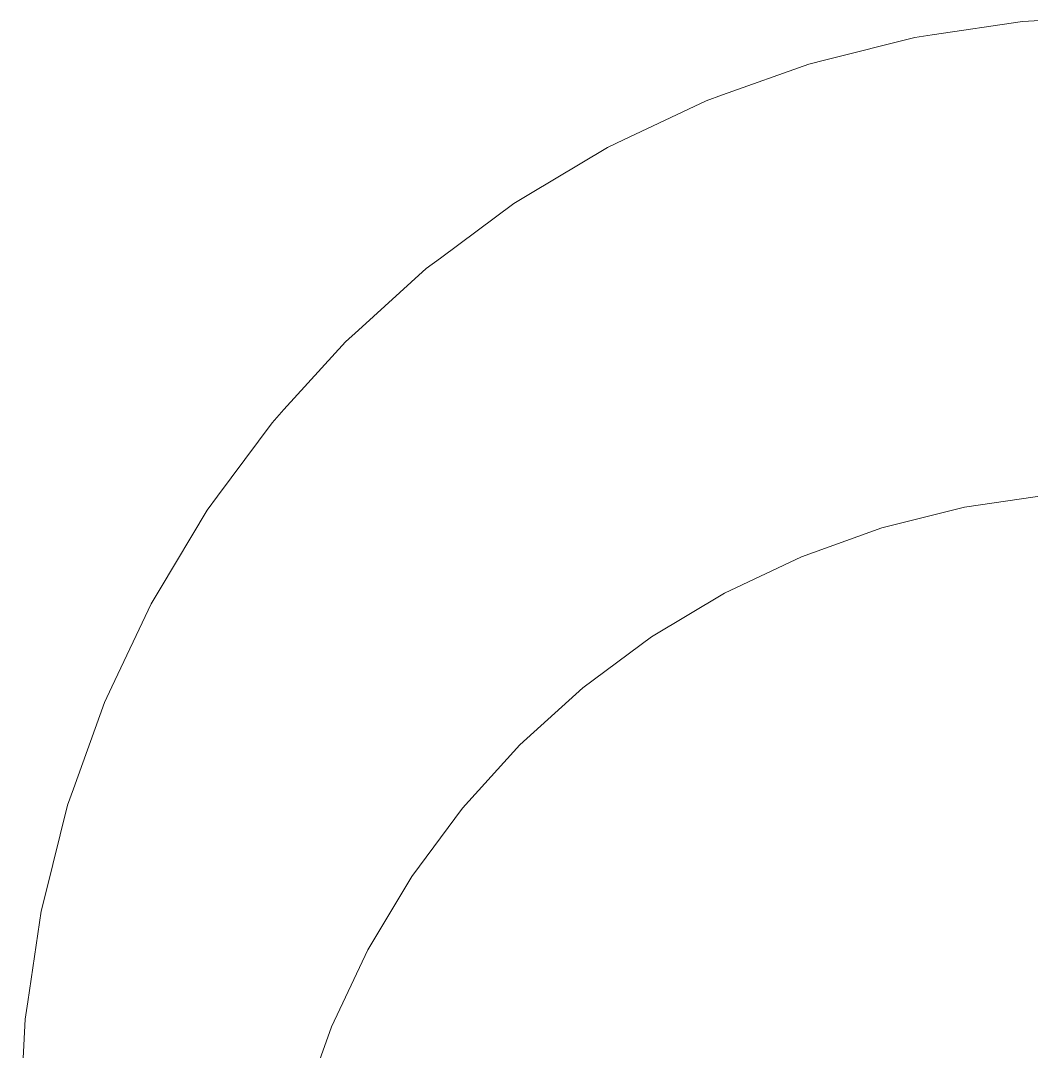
# Model space of a CAD drawing. Header units: centimetres. Extents: x -214 to 137, y -175 to 4.
# Drawn here: x -54.05 to -48.88, y -91.02 to -85.76 of the extents above; entities that cross this region are included whole.
import ezdxf

# ---------------------------------------------------------------- set-up
doc = ezdxf.new("R2010")
doc.units = ezdxf.units.CM
doc.header["$MEASUREMENT"] = 0
doc.layers.add('layer 1', color=7, linetype='Continuous')

msp = doc.modelspace()

# ---------------------------------------------------------------- linework, layer by layer
at = {"layer": 'layer 1', "color": 5, "lineweight": 9}
for points in [[(-49.39225, -85.83035), (-49.39225, -85.83035), (-48.9297, -85.76175), (-48.9297, -85.76175)], [(-49.39225, -85.83035), (-49.39225, -85.83035), (-48.9297, -85.76175), (-48.9297, -85.76175)], [(-49.39225, -85.83035), (-49.39225, -85.83035), (-48.9297, -85.76175), (-48.9297, -85.76175)], [(-49.39225, -85.83035), (-49.39225, -85.83035), (-48.9297, -85.76175), (-48.9297, -85.76175)], [(-49.39225, -85.83035), (-49.39225, -85.83035), (-48.9297, -85.76175), (-48.9297, -85.76175)], [(-48.9297, -85.76175), (-48.9297, -85.76175), (-48.83999, -85.75734), (-48.83999, -85.75734)], [(-48.9297, -85.76175), (-48.9297, -85.76175), (-48.83999, -85.75734), (-48.83999, -85.75734)], [(-48.9297, -85.76175), (-48.9297, -85.76175), (-48.83999, -85.75734), (-48.83999, -85.75734)], [(-48.9297, -85.76175), (-48.9297, -85.76175), (-48.83999, -85.75734), (-48.83999, -85.75734)], [(-48.9297, -85.76175), (-48.9297, -85.76175), (-48.83999, -85.75734), (-48.83999, -85.75734)], [(-49.9347, -85.95716), (-49.9347, -85.95716), (-49.4811, -85.84353), (-49.4811, -85.84353)], [(-49.9347, -85.95716), (-49.9347, -85.95716), (-49.4811, -85.84353), (-49.4811, -85.84353)], [(-49.9347, -85.95716), (-49.9347, -85.95716), (-49.4811, -85.84353), (-49.4811, -85.84353)], [(-49.9347, -85.95716), (-49.9347, -85.95716), (-49.4811, -85.84353), (-49.4811, -85.84353)], [(-49.9347, -85.95716), (-49.9347, -85.95716), (-49.4811, -85.84353), (-49.4811, -85.84353)], [(-49.4811, -85.84353), (-49.4811, -85.84353), (-49.39225, -85.83035), (-49.39225, -85.83035)], [(-49.4811, -85.84353), (-49.4811, -85.84353), (-49.39225, -85.83035), (-49.39225, -85.83035)], [(-49.4811, -85.84353), (-49.4811, -85.84353), (-49.39225, -85.83035), (-49.39225, -85.83035)], [(-49.4811, -85.84353), (-49.4811, -85.84353), (-49.39225, -85.83035), (-49.39225, -85.83035)], [(-49.4811, -85.84353), (-49.4811, -85.84353), (-49.39225, -85.83035), (-49.39225, -85.83035)], [(-50.46212, -86.13652), (-50.46212, -86.13652), (-50.02184, -85.97898), (-50.02184, -85.97898)], [(-50.46212, -86.13652), (-50.46212, -86.13652), (-50.02184, -85.97898), (-50.02184, -85.97898)], [(-50.46212, -86.13652), (-50.46212, -86.13652), (-50.02184, -85.97898), (-50.02184, -85.97898)], [(-50.46212, -86.13652), (-50.46212, -86.13652), (-50.02184, -85.97898), (-50.02184, -85.97898)], [(-50.46212, -86.13652), (-50.46212, -86.13652), (-50.02184, -85.97898), (-50.02184, -85.97898)], [(-50.02184, -85.97898), (-50.02184, -85.97898), (-49.9347, -85.95716), (-49.9347, -85.95716)], [(-50.02184, -85.97898), (-50.02184, -85.97898), (-49.9347, -85.95716), (-49.9347, -85.95716)], [(-50.02184, -85.97898), (-50.02184, -85.97898), (-49.9347, -85.95716), (-49.9347, -85.95716)], [(-50.02184, -85.97898), (-50.02184, -85.97898), (-49.9347, -85.95716), (-49.9347, -85.95716)], [(-50.02184, -85.97898), (-50.02184, -85.97898), (-49.9347, -85.95716), (-49.9347, -85.95716)], [(-50.54669, -86.16678), (-50.54669, -86.16678), (-50.46212, -86.13652), (-50.46212, -86.13652)], [(-50.54669, -86.16678), (-50.54669, -86.16678), (-50.46212, -86.13652), (-50.46212, -86.13652)], [(-50.54669, -86.16678), (-50.54669, -86.16678), (-50.46212, -86.13652), (-50.46212, -86.13652)], [(-50.54669, -86.16678), (-50.54669, -86.16678), (-50.46212, -86.13652), (-50.46212, -86.13652)], [(-50.54669, -86.16678), (-50.54669, -86.16678), (-50.46212, -86.13652), (-50.46212, -86.13652)], [(-50.9694, -86.36671), (-50.9694, -86.36671), (-50.54669, -86.16678), (-50.54669, -86.16678)], [(-50.9694, -86.36671), (-50.9694, -86.36671), (-50.54669, -86.16678), (-50.54669, -86.16678)], [(-50.9694, -86.36671), (-50.9694, -86.36671), (-50.54669, -86.16678), (-50.54669, -86.16678)], [(-50.9694, -86.36671), (-50.9694, -86.36671), (-50.54669, -86.16678), (-50.54669, -86.16678)], [(-50.9694, -86.36671), (-50.9694, -86.36671), (-50.54669, -86.16678), (-50.54669, -86.16678)], [(-51.05061, -86.40511), (-51.05061, -86.40511), (-50.9694, -86.36671), (-50.9694, -86.36671)], [(-51.05061, -86.40511), (-51.05061, -86.40511), (-50.9694, -86.36671), (-50.9694, -86.36671)], [(-51.05061, -86.40511), (-51.05061, -86.40511), (-50.9694, -86.36671), (-50.9694, -86.36671)], [(-51.05061, -86.40511), (-51.05061, -86.40511), (-50.9694, -86.36671), (-50.9694, -86.36671)], [(-51.05061, -86.40511), (-51.05061, -86.40511), (-50.9694, -86.36671), (-50.9694, -86.36671)], [(-51.45169, -86.64551), (-51.45169, -86.64551), (-51.05061, -86.40511), (-51.05061, -86.40511)], [(-51.45169, -86.64551), (-51.45169, -86.64551), (-51.05061, -86.40511), (-51.05061, -86.40511)], [(-51.45169, -86.64551), (-51.45169, -86.64551), (-51.05061, -86.40511), (-51.05061, -86.40511)], [(-51.45169, -86.64551), (-51.45169, -86.64551), (-51.05061, -86.40511), (-51.05061, -86.40511)], [(-51.45169, -86.64551), (-51.45169, -86.64551), (-51.05061, -86.40511), (-51.05061, -86.40511)], [(-51.52873, -86.69169), (-51.52873, -86.69169), (-51.45169, -86.64551), (-51.45169, -86.64551)], [(-51.52873, -86.69169), (-51.52873, -86.69169), (-51.45169, -86.64551), (-51.45169, -86.64551)], [(-51.52873, -86.69169), (-51.52873, -86.69169), (-51.45169, -86.64551), (-51.45169, -86.64551)], [(-51.52873, -86.69169), (-51.52873, -86.69169), (-51.45169, -86.64551), (-51.45169, -86.64551)], [(-51.52873, -86.69169), (-51.52873, -86.69169), (-51.45169, -86.64551), (-51.45169, -86.64551)], [(-51.90432, -86.97025), (-51.90432, -86.97025), (-51.52873, -86.69169), (-51.52873, -86.69169)], [(-51.90432, -86.97025), (-51.90432, -86.97025), (-51.52873, -86.69169), (-51.52873, -86.69169)], [(-51.90432, -86.97025), (-51.90432, -86.97025), (-51.52873, -86.69169), (-51.52873, -86.69169)], [(-51.90432, -86.97025), (-51.90432, -86.97025), (-51.52873, -86.69169), (-51.52873, -86.69169)], [(-51.90432, -86.97025), (-51.90432, -86.97025), (-51.52873, -86.69169), (-51.52873, -86.69169)], [(-51.97647, -87.02376), (-51.97647, -87.02376), (-51.90432, -86.97025), (-51.90432, -86.97025)], [(-51.97647, -87.02376), (-51.97647, -87.02376), (-51.90432, -86.97025), (-51.90432, -86.97025)], [(-51.97647, -87.02376), (-51.97647, -87.02376), (-51.90432, -86.97025), (-51.90432, -86.97025)], [(-51.97647, -87.02376), (-51.97647, -87.02376), (-51.90432, -86.97025), (-51.90432, -86.97025)], [(-51.97647, -87.02376), (-51.97647, -87.02376), (-51.90432, -86.97025), (-51.90432, -86.97025)], [(-52.32295, -87.33778), (-52.32295, -87.33778), (-51.97647, -87.02376), (-51.97647, -87.02376)], [(-52.32295, -87.33778), (-52.32295, -87.33778), (-51.97647, -87.02376), (-51.97647, -87.02376)], [(-52.32295, -87.33778), (-52.32295, -87.33778), (-51.97647, -87.02376), (-51.97647, -87.02376)], [(-52.32295, -87.33778), (-52.32295, -87.33778), (-51.97647, -87.02376), (-51.97647, -87.02376)], [(-52.32295, -87.33778), (-52.32295, -87.33778), (-51.97647, -87.02376), (-51.97647, -87.02376)], [(-52.3895, -87.3981), (-52.3895, -87.3981), (-52.32295, -87.33778), (-52.32295, -87.33778)], [(-52.3895, -87.3981), (-52.3895, -87.3981), (-52.32295, -87.33778), (-52.32295, -87.33778)], [(-52.3895, -87.3981), (-52.3895, -87.3981), (-52.32295, -87.33778), (-52.32295, -87.33778)], [(-52.3895, -87.3981), (-52.3895, -87.3981), (-52.32295, -87.33778), (-52.32295, -87.33778)], [(-52.3895, -87.3981), (-52.3895, -87.3981), (-52.32295, -87.33778), (-52.32295, -87.33778)], [(-52.70353, -87.74459), (-52.70353, -87.74459), (-52.3895, -87.3981), (-52.3895, -87.3981)], [(-52.70353, -87.74459), (-52.70353, -87.74459), (-52.3895, -87.3981), (-52.3895, -87.3981)], [(-52.70353, -87.74459), (-52.70353, -87.74459), (-52.3895, -87.3981), (-52.3895, -87.3981)], [(-52.70353, -87.74459), (-52.70353, -87.74459), (-52.3895, -87.3981), (-52.3895, -87.3981)], [(-52.70353, -87.74459), (-52.70353, -87.74459), (-52.3895, -87.3981), (-52.3895, -87.3981)], [(-52.76385, -87.81114), (-52.76385, -87.81114), (-52.70353, -87.74459), (-52.70353, -87.74459)], [(-52.76385, -87.81114), (-52.76385, -87.81114), (-52.70353, -87.74459), (-52.70353, -87.74459)], [(-52.76385, -87.81114), (-52.76385, -87.81114), (-52.70353, -87.74459), (-52.70353, -87.74459)], [(-52.76385, -87.81114), (-52.76385, -87.81114), (-52.70353, -87.74459), (-52.70353, -87.74459)], [(-52.76385, -87.81114), (-52.76385, -87.81114), (-52.70353, -87.74459), (-52.70353, -87.74459)], [(-53.04241, -88.18673), (-53.04241, -88.18673), (-52.76385, -87.81114), (-52.76385, -87.81114)], [(-53.04241, -88.18673), (-53.04241, -88.18673), (-52.76385, -87.81114), (-52.76385, -87.81114)], [(-53.04241, -88.18673), (-53.04241, -88.18673), (-52.76385, -87.81114), (-52.76385, -87.81114)], [(-53.04241, -88.18673), (-53.04241, -88.18673), (-52.76385, -87.81114), (-52.76385, -87.81114)], [(-53.04241, -88.18673), (-53.04241, -88.18673), (-52.76385, -87.81114), (-52.76385, -87.81114)], [(-53.09591, -88.25888), (-53.09591, -88.25888), (-53.04241, -88.18673), (-53.04241, -88.18673)], [(-53.09591, -88.25888), (-53.09591, -88.25888), (-53.04241, -88.18673), (-53.04241, -88.18673)], [(-53.09591, -88.25888), (-53.09591, -88.25888), (-53.04241, -88.18673), (-53.04241, -88.18673)], [(-53.09591, -88.25888), (-53.09591, -88.25888), (-53.04241, -88.18673), (-53.04241, -88.18673)], [(-53.09591, -88.25888), (-53.09591, -88.25888), (-53.04241, -88.18673), (-53.04241, -88.18673)], [(-48.79618, -88.1792), (-48.79618, -88.1792), (-49.22693, -88.24309), (-49.22693, -88.24309)], [(-48.79618, -88.1792), (-48.79618, -88.1792), (-49.22693, -88.24309), (-49.22693, -88.24309)], [(-48.79618, -88.1792), (-48.79618, -88.1792), (-49.22693, -88.24309), (-49.22693, -88.24309)], [(-48.79618, -88.1792), (-48.79618, -88.1792), (-49.22693, -88.24309), (-49.22693, -88.24309)], [(-48.79618, -88.1792), (-48.79618, -88.1792), (-49.22693, -88.24309), (-49.22693, -88.24309)], [(-48.79618, -88.1792), (-48.79618, -88.1792), (-49.22693, -88.24309), (-49.22693, -88.24309)], [(-48.79618, -88.1792), (-48.79618, -88.1792), (-49.22693, -88.24309), (-49.22693, -88.24309)], [(-48.79618, -88.1792), (-48.79618, -88.1792), (-49.22693, -88.24309), (-49.22693, -88.24309)], [(-48.79618, -88.1792), (-48.79618, -88.1792), (-49.22693, -88.24309), (-49.22693, -88.24309)], [(-48.79618, -88.1792), (-48.79618, -88.1792), (-49.22693, -88.24309), (-49.22693, -88.24309)], [(-48.79618, -88.1792), (-48.79618, -88.1792), (-49.22693, -88.24309), (-49.22693, -88.24309)], [(-48.79618, -88.1792), (-48.79618, -88.1792), (-49.22693, -88.24309), (-49.22693, -88.24309)], [(-48.79618, -88.1792), (-48.79618, -88.1792), (-49.22693, -88.24309), (-49.22693, -88.24309)], [(-48.79618, -88.1792), (-48.79618, -88.1792), (-49.22693, -88.24309), (-49.22693, -88.24309)], [(-48.79618, -88.1792), (-48.79618, -88.1792), (-49.22693, -88.24309), (-49.22693, -88.24309)], [(-48.79618, -88.1792), (-48.79618, -88.1792), (-49.22693, -88.24309), (-49.22693, -88.24309)], [(-48.79618, -88.1792), (-48.79618, -88.1792), (-49.22693, -88.24309), (-49.22693, -88.24309)], [(-48.79618, -88.1792), (-48.79618, -88.1792), (-49.22693, -88.24309), (-49.22693, -88.24309)], [(-48.79618, -88.1792), (-48.79618, -88.1792), (-49.22693, -88.24309), (-49.22693, -88.24309)], [(-48.79618, -88.1792), (-48.79618, -88.1792), (-49.22693, -88.24309), (-49.22693, -88.24309)], [(-48.79618, -88.1792), (-48.79618, -88.1792), (-49.22693, -88.24309), (-49.22693, -88.24309)], [(-48.79618, -88.1792), (-48.79618, -88.1792), (-49.22693, -88.24309), (-49.22693, -88.24309)], [(-48.79618, -88.1792), (-48.79618, -88.1792), (-49.22693, -88.24309), (-49.22693, -88.24309)], [(-48.79618, -88.1792), (-48.79618, -88.1792), (-49.22693, -88.24309), (-49.22693, -88.24309)], [(-48.79618, -88.1792), (-48.79618, -88.1792), (-49.22693, -88.24309), (-49.22693, -88.24309)], [(-49.22693, -88.24309), (-49.22693, -88.24309), (-49.64934, -88.3489), (-49.64934, -88.3489)], [(-49.22693, -88.24309), (-49.22693, -88.24309), (-49.64934, -88.3489), (-49.64934, -88.3489)], [(-49.22693, -88.24309), (-49.22693, -88.24309), (-49.64934, -88.3489), (-49.64934, -88.3489)], [(-49.22693, -88.24309), (-49.22693, -88.24309), (-49.64934, -88.3489), (-49.64934, -88.3489)], [(-49.22693, -88.24309), (-49.22693, -88.24309), (-49.64934, -88.3489), (-49.64934, -88.3489)], [(-49.22693, -88.24309), (-49.22693, -88.24309), (-49.64934, -88.3489), (-49.64934, -88.3489)], [(-49.22693, -88.24309), (-49.22693, -88.24309), (-49.64934, -88.3489), (-49.64934, -88.3489)], [(-49.22693, -88.24309), (-49.22693, -88.24309), (-49.64934, -88.3489), (-49.64934, -88.3489)], [(-49.22693, -88.24309), (-49.22693, -88.24309), (-49.64934, -88.3489), (-49.64934, -88.3489)], [(-49.22693, -88.24309), (-49.22693, -88.24309), (-49.64934, -88.3489), (-49.64934, -88.3489)], [(-49.22693, -88.24309), (-49.22693, -88.24309), (-49.64934, -88.3489), (-49.64934, -88.3489)], [(-49.22693, -88.24309), (-49.22693, -88.24309), (-49.64934, -88.3489), (-49.64934, -88.3489)], [(-49.22693, -88.24309), (-49.22693, -88.24309), (-49.64934, -88.3489), (-49.64934, -88.3489)], [(-49.22693, -88.24309), (-49.22693, -88.24309), (-49.64934, -88.3489), (-49.64934, -88.3489)], [(-49.22693, -88.24309), (-49.22693, -88.24309), (-49.64934, -88.3489), (-49.64934, -88.3489)], [(-49.22693, -88.24309), (-49.22693, -88.24309), (-49.64934, -88.3489), (-49.64934, -88.3489)], [(-49.22693, -88.24309), (-49.22693, -88.24309), (-49.64934, -88.3489), (-49.64934, -88.3489)], [(-49.22693, -88.24309), (-49.22693, -88.24309), (-49.64934, -88.3489), (-49.64934, -88.3489)], [(-49.22693, -88.24309), (-49.22693, -88.24309), (-49.64934, -88.3489), (-49.64934, -88.3489)], [(-49.22693, -88.24309), (-49.22693, -88.24309), (-49.64934, -88.3489), (-49.64934, -88.3489)], [(-49.22693, -88.24309), (-49.22693, -88.24309), (-49.64934, -88.3489), (-49.64934, -88.3489)], [(-49.22693, -88.24309), (-49.22693, -88.24309), (-49.64934, -88.3489), (-49.64934, -88.3489)], [(-49.22693, -88.24309), (-49.22693, -88.24309), (-49.64934, -88.3489), (-49.64934, -88.3489)], [(-49.22693, -88.24309), (-49.22693, -88.24309), (-49.64934, -88.3489), (-49.64934, -88.3489)], [(-49.22693, -88.24309), (-49.22693, -88.24309), (-49.64934, -88.3489), (-49.64934, -88.3489)], [(-53.33632, -88.65996), (-53.33632, -88.65996), (-53.09591, -88.25888), (-53.09591, -88.25888)], [(-53.33632, -88.65996), (-53.33632, -88.65996), (-53.09591, -88.25888), (-53.09591, -88.25888)], [(-53.33632, -88.65996), (-53.33632, -88.65996), (-53.09591, -88.25888), (-53.09591, -88.25888)], [(-53.33632, -88.65996), (-53.33632, -88.65996), (-53.09591, -88.25888), (-53.09591, -88.25888)], [(-53.33632, -88.65996), (-53.33632, -88.65996), (-53.09591, -88.25888), (-53.09591, -88.25888)], [(-49.64934, -88.3489), (-49.64934, -88.3489), (-50.05935, -88.4956), (-50.05935, -88.4956)], [(-49.64934, -88.3489), (-49.64934, -88.3489), (-50.05935, -88.4956), (-50.05935, -88.4956)], [(-49.64934, -88.3489), (-49.64934, -88.3489), (-50.05935, -88.4956), (-50.05935, -88.4956)], [(-49.64934, -88.3489), (-49.64934, -88.3489), (-50.05935, -88.4956), (-50.05935, -88.4956)], [(-49.64934, -88.3489), (-49.64934, -88.3489), (-50.05935, -88.4956), (-50.05935, -88.4956)], [(-49.64934, -88.3489), (-49.64934, -88.3489), (-50.05935, -88.4956), (-50.05935, -88.4956)], [(-49.64934, -88.3489), (-49.64934, -88.3489), (-50.05935, -88.4956), (-50.05935, -88.4956)], [(-49.64934, -88.3489), (-49.64934, -88.3489), (-50.05935, -88.4956), (-50.05935, -88.4956)], [(-49.64934, -88.3489), (-49.64934, -88.3489), (-50.05935, -88.4956), (-50.05935, -88.4956)], [(-49.64934, -88.3489), (-49.64934, -88.3489), (-50.05935, -88.4956), (-50.05935, -88.4956)], [(-49.64934, -88.3489), (-49.64934, -88.3489), (-50.05935, -88.4956), (-50.05935, -88.4956)], [(-49.64934, -88.3489), (-49.64934, -88.3489), (-50.05935, -88.4956), (-50.05935, -88.4956)], [(-49.64934, -88.3489), (-49.64934, -88.3489), (-50.05935, -88.4956), (-50.05935, -88.4956)], [(-49.64934, -88.3489), (-49.64934, -88.3489), (-50.05935, -88.4956), (-50.05935, -88.4956)], [(-49.64934, -88.3489), (-49.64934, -88.3489), (-50.05935, -88.4956), (-50.05935, -88.4956)], [(-49.64934, -88.3489), (-49.64934, -88.3489), (-50.05935, -88.4956), (-50.05935, -88.4956)], [(-49.64934, -88.3489), (-49.64934, -88.3489), (-50.05935, -88.4956), (-50.05935, -88.4956)], [(-49.64934, -88.3489), (-49.64934, -88.3489), (-50.05935, -88.4956), (-50.05935, -88.4956)], [(-49.64934, -88.3489), (-49.64934, -88.3489), (-50.05935, -88.4956), (-50.05935, -88.4956)], [(-49.64934, -88.3489), (-49.64934, -88.3489), (-50.05935, -88.4956), (-50.05935, -88.4956)], [(-49.64934, -88.3489), (-49.64934, -88.3489), (-50.05935, -88.4956), (-50.05935, -88.4956)], [(-49.64934, -88.3489), (-49.64934, -88.3489), (-50.05935, -88.4956), (-50.05935, -88.4956)], [(-49.64934, -88.3489), (-49.64934, -88.3489), (-50.05935, -88.4956), (-50.05935, -88.4956)], [(-49.64934, -88.3489), (-49.64934, -88.3489), (-50.05935, -88.4956), (-50.05935, -88.4956)], [(-49.64934, -88.3489), (-49.64934, -88.3489), (-50.05935, -88.4956), (-50.05935, -88.4956)], [(-50.05935, -88.4956), (-50.05935, -88.4956), (-50.453, -88.68179), (-50.453, -88.68179)], [(-50.05935, -88.4956), (-50.05935, -88.4956), (-50.453, -88.68179), (-50.453, -88.68179)], [(-50.05935, -88.4956), (-50.05935, -88.4956), (-50.453, -88.68179), (-50.453, -88.68179)], [(-50.05935, -88.4956), (-50.05935, -88.4956), (-50.453, -88.68179), (-50.453, -88.68179)], [(-50.05935, -88.4956), (-50.05935, -88.4956), (-50.453, -88.68179), (-50.453, -88.68179)], [(-50.05935, -88.4956), (-50.05935, -88.4956), (-50.453, -88.68179), (-50.453, -88.68179)], [(-50.05935, -88.4956), (-50.05935, -88.4956), (-50.453, -88.68179), (-50.453, -88.68179)], [(-50.05935, -88.4956), (-50.05935, -88.4956), (-50.453, -88.68179), (-50.453, -88.68179)], [(-50.05935, -88.4956), (-50.05935, -88.4956), (-50.453, -88.68179), (-50.453, -88.68179)], [(-50.05935, -88.4956), (-50.05935, -88.4956), (-50.453, -88.68179), (-50.453, -88.68179)], [(-50.05935, -88.4956), (-50.05935, -88.4956), (-50.453, -88.68179), (-50.453, -88.68179)], [(-50.05935, -88.4956), (-50.05935, -88.4956), (-50.453, -88.68179), (-50.453, -88.68179)], [(-50.05935, -88.4956), (-50.05935, -88.4956), (-50.453, -88.68179), (-50.453, -88.68179)], [(-50.05935, -88.4956), (-50.05935, -88.4956), (-50.453, -88.68179), (-50.453, -88.68179)], [(-50.05935, -88.4956), (-50.05935, -88.4956), (-50.453, -88.68179), (-50.453, -88.68179)], [(-50.05935, -88.4956), (-50.05935, -88.4956), (-50.453, -88.68179), (-50.453, -88.68179)], [(-50.05935, -88.4956), (-50.05935, -88.4956), (-50.453, -88.68179), (-50.453, -88.68179)], [(-50.05935, -88.4956), (-50.05935, -88.4956), (-50.453, -88.68179), (-50.453, -88.68179)], [(-50.05935, -88.4956), (-50.05935, -88.4956), (-50.453, -88.68179), (-50.453, -88.68179)], [(-50.05935, -88.4956), (-50.05935, -88.4956), (-50.453, -88.68179), (-50.453, -88.68179)], [(-50.05935, -88.4956), (-50.05935, -88.4956), (-50.453, -88.68179), (-50.453, -88.68179)], [(-50.05935, -88.4956), (-50.05935, -88.4956), (-50.453, -88.68179), (-50.453, -88.68179)], [(-50.05935, -88.4956), (-50.05935, -88.4956), (-50.453, -88.68179), (-50.453, -88.68179)], [(-50.05935, -88.4956), (-50.05935, -88.4956), (-50.453, -88.68179), (-50.453, -88.68179)], [(-50.05935, -88.4956), (-50.05935, -88.4956), (-50.453, -88.68179), (-50.453, -88.68179)], [(-53.3825, -88.73701), (-53.3825, -88.73701), (-53.33632, -88.65996), (-53.33632, -88.65996)], [(-53.3825, -88.73701), (-53.3825, -88.73701), (-53.33632, -88.65996), (-53.33632, -88.65996)], [(-53.3825, -88.73701), (-53.3825, -88.73701), (-53.33632, -88.65996), (-53.33632, -88.65996)], [(-53.3825, -88.73701), (-53.3825, -88.73701), (-53.33632, -88.65996), (-53.33632, -88.65996)], [(-53.3825, -88.73701), (-53.3825, -88.73701), (-53.33632, -88.65996), (-53.33632, -88.65996)], [(-50.453, -88.68179), (-50.453, -88.68179), (-50.8265, -88.90566), (-50.8265, -88.90566)], [(-50.453, -88.68179), (-50.453, -88.68179), (-50.8265, -88.90566), (-50.8265, -88.90566)], [(-50.453, -88.68179), (-50.453, -88.68179), (-50.8265, -88.90566), (-50.8265, -88.90566)], [(-50.453, -88.68179), (-50.453, -88.68179), (-50.8265, -88.90566), (-50.8265, -88.90566)], [(-50.453, -88.68179), (-50.453, -88.68179), (-50.8265, -88.90566), (-50.8265, -88.90566)], [(-50.453, -88.68179), (-50.453, -88.68179), (-50.8265, -88.90566), (-50.8265, -88.90566)], [(-50.453, -88.68179), (-50.453, -88.68179), (-50.8265, -88.90566), (-50.8265, -88.90566)], [(-50.453, -88.68179), (-50.453, -88.68179), (-50.8265, -88.90566), (-50.8265, -88.90566)], [(-50.453, -88.68179), (-50.453, -88.68179), (-50.8265, -88.90566), (-50.8265, -88.90566)], [(-50.453, -88.68179), (-50.453, -88.68179), (-50.8265, -88.90566), (-50.8265, -88.90566)], [(-50.453, -88.68179), (-50.453, -88.68179), (-50.8265, -88.90566), (-50.8265, -88.90566)], [(-50.453, -88.68179), (-50.453, -88.68179), (-50.8265, -88.90566), (-50.8265, -88.90566)], [(-50.453, -88.68179), (-50.453, -88.68179), (-50.8265, -88.90566), (-50.8265, -88.90566)], [(-50.453, -88.68179), (-50.453, -88.68179), (-50.8265, -88.90566), (-50.8265, -88.90566)], [(-50.453, -88.68179), (-50.453, -88.68179), (-50.8265, -88.90566), (-50.8265, -88.90566)], [(-50.453, -88.68179), (-50.453, -88.68179), (-50.8265, -88.90566), (-50.8265, -88.90566)], [(-50.453, -88.68179), (-50.453, -88.68179), (-50.8265, -88.90566), (-50.8265, -88.90566)], [(-50.453, -88.68179), (-50.453, -88.68179), (-50.8265, -88.90566), (-50.8265, -88.90566)], [(-50.453, -88.68179), (-50.453, -88.68179), (-50.8265, -88.90566), (-50.8265, -88.90566)], [(-50.453, -88.68179), (-50.453, -88.68179), (-50.8265, -88.90566), (-50.8265, -88.90566)], [(-50.453, -88.68179), (-50.453, -88.68179), (-50.8265, -88.90566), (-50.8265, -88.90566)], [(-50.453, -88.68179), (-50.453, -88.68179), (-50.8265, -88.90566), (-50.8265, -88.90566)], [(-50.453, -88.68179), (-50.453, -88.68179), (-50.8265, -88.90566), (-50.8265, -88.90566)], [(-50.453, -88.68179), (-50.453, -88.68179), (-50.8265, -88.90566), (-50.8265, -88.90566)], [(-50.453, -88.68179), (-50.453, -88.68179), (-50.8265, -88.90566), (-50.8265, -88.90566)], [(-53.58242, -89.15972), (-53.58242, -89.15972), (-53.3825, -88.73701), (-53.3825, -88.73701)], [(-53.58242, -89.15972), (-53.58242, -89.15972), (-53.3825, -88.73701), (-53.3825, -88.73701)], [(-53.58242, -89.15972), (-53.58242, -89.15972), (-53.3825, -88.73701), (-53.3825, -88.73701)], [(-53.58242, -89.15972), (-53.58242, -89.15972), (-53.3825, -88.73701), (-53.3825, -88.73701)], [(-53.58242, -89.15972), (-53.58242, -89.15972), (-53.3825, -88.73701), (-53.3825, -88.73701)], [(-50.8265, -88.90566), (-50.8265, -88.90566), (-51.17627, -89.16507), (-51.17627, -89.16507)], [(-50.8265, -88.90566), (-50.8265, -88.90566), (-51.17627, -89.16507), (-51.17627, -89.16507)], [(-50.8265, -88.90566), (-50.8265, -88.90566), (-51.17627, -89.16507), (-51.17627, -89.16507)], [(-50.8265, -88.90566), (-50.8265, -88.90566), (-51.17627, -89.16507), (-51.17627, -89.16507)], [(-50.8265, -88.90566), (-50.8265, -88.90566), (-51.17627, -89.16507), (-51.17627, -89.16507)], [(-50.8265, -88.90566), (-50.8265, -88.90566), (-51.17627, -89.16507), (-51.17627, -89.16507)], [(-50.8265, -88.90566), (-50.8265, -88.90566), (-51.17627, -89.16507), (-51.17627, -89.16507)], [(-50.8265, -88.90566), (-50.8265, -88.90566), (-51.17627, -89.16507), (-51.17627, -89.16507)], [(-50.8265, -88.90566), (-50.8265, -88.90566), (-51.17627, -89.16507), (-51.17627, -89.16507)], [(-50.8265, -88.90566), (-50.8265, -88.90566), (-51.17627, -89.16507), (-51.17627, -89.16507)], [(-50.8265, -88.90566), (-50.8265, -88.90566), (-51.17627, -89.16507), (-51.17627, -89.16507)], [(-50.8265, -88.90566), (-50.8265, -88.90566), (-51.17627, -89.16507), (-51.17627, -89.16507)], [(-50.8265, -88.90566), (-50.8265, -88.90566), (-51.17627, -89.16507), (-51.17627, -89.16507)], [(-50.8265, -88.90566), (-50.8265, -88.90566), (-51.17627, -89.16507), (-51.17627, -89.16507)], [(-50.8265, -88.90566), (-50.8265, -88.90566), (-51.17627, -89.16507), (-51.17627, -89.16507)], [(-50.8265, -88.90566), (-50.8265, -88.90566), (-51.17627, -89.16507), (-51.17627, -89.16507)], [(-50.8265, -88.90566), (-50.8265, -88.90566), (-51.17627, -89.16507), (-51.17627, -89.16507)], [(-50.8265, -88.90566), (-50.8265, -88.90566), (-51.17627, -89.16507), (-51.17627, -89.16507)], [(-50.8265, -88.90566), (-50.8265, -88.90566), (-51.17627, -89.16507), (-51.17627, -89.16507)], [(-50.8265, -88.90566), (-50.8265, -88.90566), (-51.17627, -89.16507), (-51.17627, -89.16507)], [(-50.8265, -88.90566), (-50.8265, -88.90566), (-51.17627, -89.16507), (-51.17627, -89.16507)], [(-50.8265, -88.90566), (-50.8265, -88.90566), (-51.17627, -89.16507), (-51.17627, -89.16507)], [(-50.8265, -88.90566), (-50.8265, -88.90566), (-51.17627, -89.16507), (-51.17627, -89.16507)], [(-50.8265, -88.90566), (-50.8265, -88.90566), (-51.17627, -89.16507), (-51.17627, -89.16507)], [(-50.8265, -88.90566), (-50.8265, -88.90566), (-51.17627, -89.16507), (-51.17627, -89.16507)], [(-53.62083, -89.24092), (-53.62083, -89.24092), (-53.58242, -89.15972), (-53.58242, -89.15972)], [(-53.62083, -89.24092), (-53.62083, -89.24092), (-53.58242, -89.15972), (-53.58242, -89.15972)], [(-53.62083, -89.24092), (-53.62083, -89.24092), (-53.58242, -89.15972), (-53.58242, -89.15972)], [(-53.62083, -89.24092), (-53.62083, -89.24092), (-53.58242, -89.15972), (-53.58242, -89.15972)], [(-53.62083, -89.24092), (-53.62083, -89.24092), (-53.58242, -89.15972), (-53.58242, -89.15972)], [(-51.17627, -89.16507), (-51.17627, -89.16507), (-51.49892, -89.4575), (-51.49892, -89.4575)], [(-51.17627, -89.16507), (-51.17627, -89.16507), (-51.49892, -89.4575), (-51.49892, -89.4575)], [(-51.17627, -89.16507), (-51.17627, -89.16507), (-51.49892, -89.4575), (-51.49892, -89.4575)], [(-51.17627, -89.16507), (-51.17627, -89.16507), (-51.49892, -89.4575), (-51.49892, -89.4575)], [(-51.17627, -89.16507), (-51.17627, -89.16507), (-51.49892, -89.4575), (-51.49892, -89.4575)], [(-51.17627, -89.16507), (-51.17627, -89.16507), (-51.49892, -89.4575), (-51.49892, -89.4575)], [(-51.17627, -89.16507), (-51.17627, -89.16507), (-51.49892, -89.4575), (-51.49892, -89.4575)], [(-51.17627, -89.16507), (-51.17627, -89.16507), (-51.49892, -89.4575), (-51.49892, -89.4575)], [(-51.17627, -89.16507), (-51.17627, -89.16507), (-51.49892, -89.4575), (-51.49892, -89.4575)], [(-51.17627, -89.16507), (-51.17627, -89.16507), (-51.49892, -89.4575), (-51.49892, -89.4575)], [(-51.17627, -89.16507), (-51.17627, -89.16507), (-51.49892, -89.4575), (-51.49892, -89.4575)], [(-51.17627, -89.16507), (-51.17627, -89.16507), (-51.49892, -89.4575), (-51.49892, -89.4575)], [(-51.17627, -89.16507), (-51.17627, -89.16507), (-51.49892, -89.4575), (-51.49892, -89.4575)], [(-51.17627, -89.16507), (-51.17627, -89.16507), (-51.49892, -89.4575), (-51.49892, -89.4575)], [(-51.17627, -89.16507), (-51.17627, -89.16507), (-51.49892, -89.4575), (-51.49892, -89.4575)], [(-51.17627, -89.16507), (-51.17627, -89.16507), (-51.49892, -89.4575), (-51.49892, -89.4575)], [(-51.17627, -89.16507), (-51.17627, -89.16507), (-51.49892, -89.4575), (-51.49892, -89.4575)], [(-51.17627, -89.16507), (-51.17627, -89.16507), (-51.49892, -89.4575), (-51.49892, -89.4575)], [(-51.17627, -89.16507), (-51.17627, -89.16507), (-51.49892, -89.4575), (-51.49892, -89.4575)], [(-51.17627, -89.16507), (-51.17627, -89.16507), (-51.49892, -89.4575), (-51.49892, -89.4575)], [(-51.17627, -89.16507), (-51.17627, -89.16507), (-51.49892, -89.4575), (-51.49892, -89.4575)], [(-51.17627, -89.16507), (-51.17627, -89.16507), (-51.49892, -89.4575), (-51.49892, -89.4575)], [(-51.17627, -89.16507), (-51.17627, -89.16507), (-51.49892, -89.4575), (-51.49892, -89.4575)], [(-51.17627, -89.16507), (-51.17627, -89.16507), (-51.49892, -89.4575), (-51.49892, -89.4575)], [(-51.17627, -89.16507), (-51.17627, -89.16507), (-51.49892, -89.4575), (-51.49892, -89.4575)], [(-53.77836, -89.6812), (-53.77836, -89.6812), (-53.62083, -89.24092), (-53.62083, -89.24092)], [(-53.77836, -89.6812), (-53.77836, -89.6812), (-53.62083, -89.24092), (-53.62083, -89.24092)], [(-53.77836, -89.6812), (-53.77836, -89.6812), (-53.62083, -89.24092), (-53.62083, -89.24092)], [(-53.77836, -89.6812), (-53.77836, -89.6812), (-53.62083, -89.24092), (-53.62083, -89.24092)], [(-53.77836, -89.6812), (-53.77836, -89.6812), (-53.62083, -89.24092), (-53.62083, -89.24092)], [(-51.49892, -89.4575), (-51.49892, -89.4575), (-51.79136, -89.78015), (-51.79136, -89.78015)], [(-51.49892, -89.4575), (-51.49892, -89.4575), (-51.79136, -89.78015), (-51.79136, -89.78015)], [(-51.49892, -89.4575), (-51.49892, -89.4575), (-51.79136, -89.78015), (-51.79136, -89.78015)], [(-51.49892, -89.4575), (-51.49892, -89.4575), (-51.79136, -89.78015), (-51.79136, -89.78015)], [(-51.49892, -89.4575), (-51.49892, -89.4575), (-51.79136, -89.78015), (-51.79136, -89.78015)], [(-51.49892, -89.4575), (-51.49892, -89.4575), (-51.79136, -89.78015), (-51.79136, -89.78015)], [(-51.49892, -89.4575), (-51.49892, -89.4575), (-51.79136, -89.78015), (-51.79136, -89.78015)], [(-51.49892, -89.4575), (-51.49892, -89.4575), (-51.79136, -89.78015), (-51.79136, -89.78015)], [(-51.49892, -89.4575), (-51.49892, -89.4575), (-51.79136, -89.78015), (-51.79136, -89.78015)], [(-51.49892, -89.4575), (-51.49892, -89.4575), (-51.79136, -89.78015), (-51.79136, -89.78015)], [(-51.49892, -89.4575), (-51.49892, -89.4575), (-51.79136, -89.78015), (-51.79136, -89.78015)], [(-51.49892, -89.4575), (-51.49892, -89.4575), (-51.79136, -89.78015), (-51.79136, -89.78015)], [(-51.49892, -89.4575), (-51.49892, -89.4575), (-51.79136, -89.78015), (-51.79136, -89.78015)], [(-51.49892, -89.4575), (-51.49892, -89.4575), (-51.79136, -89.78015), (-51.79136, -89.78015)], [(-51.49892, -89.4575), (-51.49892, -89.4575), (-51.79136, -89.78015), (-51.79136, -89.78015)], [(-51.49892, -89.4575), (-51.49892, -89.4575), (-51.79136, -89.78015), (-51.79136, -89.78015)], [(-51.49892, -89.4575), (-51.49892, -89.4575), (-51.79136, -89.78015), (-51.79136, -89.78015)], [(-51.49892, -89.4575), (-51.49892, -89.4575), (-51.79136, -89.78015), (-51.79136, -89.78015)], [(-51.49892, -89.4575), (-51.49892, -89.4575), (-51.79136, -89.78015), (-51.79136, -89.78015)], [(-51.49892, -89.4575), (-51.49892, -89.4575), (-51.79136, -89.78015), (-51.79136, -89.78015)], [(-51.49892, -89.4575), (-51.49892, -89.4575), (-51.79136, -89.78015), (-51.79136, -89.78015)], [(-51.49892, -89.4575), (-51.49892, -89.4575), (-51.79136, -89.78015), (-51.79136, -89.78015)], [(-51.49892, -89.4575), (-51.49892, -89.4575), (-51.79136, -89.78015), (-51.79136, -89.78015)], [(-51.49892, -89.4575), (-51.49892, -89.4575), (-51.79136, -89.78015), (-51.79136, -89.78015)], [(-51.49892, -89.4575), (-51.49892, -89.4575), (-51.79136, -89.78015), (-51.79136, -89.78015)], [(-53.80862, -89.76577), (-53.80862, -89.76577), (-53.77836, -89.6812), (-53.77836, -89.6812)], [(-53.80862, -89.76577), (-53.80862, -89.76577), (-53.77836, -89.6812), (-53.77836, -89.6812)], [(-53.80862, -89.76577), (-53.80862, -89.76577), (-53.77836, -89.6812), (-53.77836, -89.6812)], [(-53.80862, -89.76577), (-53.80862, -89.76577), (-53.77836, -89.6812), (-53.77836, -89.6812)], [(-53.80862, -89.76577), (-53.80862, -89.76577), (-53.77836, -89.6812), (-53.77836, -89.6812)], [(-53.92225, -90.21937), (-53.92225, -90.21937), (-53.80862, -89.76577), (-53.80862, -89.76577)], [(-53.92225, -90.21937), (-53.92225, -90.21937), (-53.80862, -89.76577), (-53.80862, -89.76577)], [(-53.92225, -90.21937), (-53.92225, -90.21937), (-53.80862, -89.76577), (-53.80862, -89.76577)], [(-53.92225, -90.21937), (-53.92225, -90.21937), (-53.80862, -89.76577), (-53.80862, -89.76577)], [(-53.92225, -90.21937), (-53.92225, -90.21937), (-53.80862, -89.76577), (-53.80862, -89.76577)], [(-51.79136, -89.78015), (-51.79136, -89.78015), (-52.05076, -90.12992), (-52.05076, -90.12992)], [(-51.79136, -89.78015), (-51.79136, -89.78015), (-52.05076, -90.12992), (-52.05076, -90.12992)], [(-51.79136, -89.78015), (-51.79136, -89.78015), (-52.05076, -90.12992), (-52.05076, -90.12992)], [(-51.79136, -89.78015), (-51.79136, -89.78015), (-52.05076, -90.12992), (-52.05076, -90.12992)], [(-51.79136, -89.78015), (-51.79136, -89.78015), (-52.05076, -90.12992), (-52.05076, -90.12992)], [(-51.79136, -89.78015), (-51.79136, -89.78015), (-52.05076, -90.12992), (-52.05076, -90.12992)], [(-51.79136, -89.78015), (-51.79136, -89.78015), (-52.05076, -90.12992), (-52.05076, -90.12992)], [(-51.79136, -89.78015), (-51.79136, -89.78015), (-52.05076, -90.12992), (-52.05076, -90.12992)], [(-51.79136, -89.78015), (-51.79136, -89.78015), (-52.05076, -90.12992), (-52.05076, -90.12992)], [(-51.79136, -89.78015), (-51.79136, -89.78015), (-52.05076, -90.12992), (-52.05076, -90.12992)], [(-51.79136, -89.78015), (-51.79136, -89.78015), (-52.05076, -90.12992), (-52.05076, -90.12992)], [(-51.79136, -89.78015), (-51.79136, -89.78015), (-52.05076, -90.12992), (-52.05076, -90.12992)], [(-51.79136, -89.78015), (-51.79136, -89.78015), (-52.05076, -90.12992), (-52.05076, -90.12992)], [(-51.79136, -89.78015), (-51.79136, -89.78015), (-52.05076, -90.12992), (-52.05076, -90.12992)], [(-51.79136, -89.78015), (-51.79136, -89.78015), (-52.05076, -90.12992), (-52.05076, -90.12992)], [(-51.79136, -89.78015), (-51.79136, -89.78015), (-52.05076, -90.12992), (-52.05076, -90.12992)], [(-51.79136, -89.78015), (-51.79136, -89.78015), (-52.05076, -90.12992), (-52.05076, -90.12992)], [(-51.79136, -89.78015), (-51.79136, -89.78015), (-52.05076, -90.12992), (-52.05076, -90.12992)], [(-51.79136, -89.78015), (-51.79136, -89.78015), (-52.05076, -90.12992), (-52.05076, -90.12992)], [(-51.79136, -89.78015), (-51.79136, -89.78015), (-52.05076, -90.12992), (-52.05076, -90.12992)], [(-51.79136, -89.78015), (-51.79136, -89.78015), (-52.05076, -90.12992), (-52.05076, -90.12992)], [(-51.79136, -89.78015), (-51.79136, -89.78015), (-52.05076, -90.12992), (-52.05076, -90.12992)], [(-51.79136, -89.78015), (-51.79136, -89.78015), (-52.05076, -90.12992), (-52.05076, -90.12992)], [(-51.79136, -89.78015), (-51.79136, -89.78015), (-52.05076, -90.12992), (-52.05076, -90.12992)], [(-51.79136, -89.78015), (-51.79136, -89.78015), (-52.05076, -90.12992), (-52.05076, -90.12992)], [(-52.05076, -90.12992), (-52.05076, -90.12992), (-52.27463, -90.50342), (-52.27463, -90.50342)], [(-52.05076, -90.12992), (-52.05076, -90.12992), (-52.27463, -90.50342), (-52.27463, -90.50342)], [(-52.05076, -90.12992), (-52.05076, -90.12992), (-52.27463, -90.50342), (-52.27463, -90.50342)], [(-52.05076, -90.12992), (-52.05076, -90.12992), (-52.27463, -90.50342), (-52.27463, -90.50342)], [(-52.05076, -90.12992), (-52.05076, -90.12992), (-52.27463, -90.50342), (-52.27463, -90.50342)], [(-52.05076, -90.12992), (-52.05076, -90.12992), (-52.27463, -90.50342), (-52.27463, -90.50342)], [(-52.05076, -90.12992), (-52.05076, -90.12992), (-52.27463, -90.50342), (-52.27463, -90.50342)], [(-52.05076, -90.12992), (-52.05076, -90.12992), (-52.27463, -90.50342), (-52.27463, -90.50342)], [(-52.05076, -90.12992), (-52.05076, -90.12992), (-52.27463, -90.50342), (-52.27463, -90.50342)], [(-52.05076, -90.12992), (-52.05076, -90.12992), (-52.27463, -90.50342), (-52.27463, -90.50342)], [(-52.05076, -90.12992), (-52.05076, -90.12992), (-52.27463, -90.50342), (-52.27463, -90.50342)], [(-52.05076, -90.12992), (-52.05076, -90.12992), (-52.27463, -90.50342), (-52.27463, -90.50342)], [(-52.05076, -90.12992), (-52.05076, -90.12992), (-52.27463, -90.50342), (-52.27463, -90.50342)], [(-52.05076, -90.12992), (-52.05076, -90.12992), (-52.27463, -90.50342), (-52.27463, -90.50342)], [(-52.05076, -90.12992), (-52.05076, -90.12992), (-52.27463, -90.50342), (-52.27463, -90.50342)], [(-52.05076, -90.12992), (-52.05076, -90.12992), (-52.27463, -90.50342), (-52.27463, -90.50342)], [(-52.05076, -90.12992), (-52.05076, -90.12992), (-52.27463, -90.50342), (-52.27463, -90.50342)], [(-52.05076, -90.12992), (-52.05076, -90.12992), (-52.27463, -90.50342), (-52.27463, -90.50342)], [(-52.05076, -90.12992), (-52.05076, -90.12992), (-52.27463, -90.50342), (-52.27463, -90.50342)], [(-52.05076, -90.12992), (-52.05076, -90.12992), (-52.27463, -90.50342), (-52.27463, -90.50342)], [(-52.05076, -90.12992), (-52.05076, -90.12992), (-52.27463, -90.50342), (-52.27463, -90.50342)], [(-52.05076, -90.12992), (-52.05076, -90.12992), (-52.27463, -90.50342), (-52.27463, -90.50342)], [(-52.05076, -90.12992), (-52.05076, -90.12992), (-52.27463, -90.50342), (-52.27463, -90.50342)], [(-52.05076, -90.12992), (-52.05076, -90.12992), (-52.27463, -90.50342), (-52.27463, -90.50342)], [(-52.05076, -90.12992), (-52.05076, -90.12992), (-52.27463, -90.50342), (-52.27463, -90.50342)], [(-53.94407, -90.3065), (-53.94407, -90.3065), (-53.92225, -90.21937), (-53.92225, -90.21937)], [(-53.94407, -90.3065), (-53.94407, -90.3065), (-53.92225, -90.21937), (-53.92225, -90.21937)], [(-53.94407, -90.3065), (-53.94407, -90.3065), (-53.92225, -90.21937), (-53.92225, -90.21937)], [(-53.94407, -90.3065), (-53.94407, -90.3065), (-53.92225, -90.21937), (-53.92225, -90.21937)], [(-53.94407, -90.3065), (-53.94407, -90.3065), (-53.92225, -90.21937), (-53.92225, -90.21937)], [(-54.01269, -90.76905), (-54.01269, -90.76905), (-53.94407, -90.3065), (-53.94407, -90.3065)], [(-54.01269, -90.76905), (-54.01269, -90.76905), (-53.94407, -90.3065), (-53.94407, -90.3065)], [(-54.01269, -90.76905), (-54.01269, -90.76905), (-53.94407, -90.3065), (-53.94407, -90.3065)], [(-54.01269, -90.76905), (-54.01269, -90.76905), (-53.94407, -90.3065), (-53.94407, -90.3065)], [(-54.01269, -90.76905), (-54.01269, -90.76905), (-53.94407, -90.3065), (-53.94407, -90.3065)], [(-52.27463, -90.50342), (-52.27463, -90.50342), (-52.46082, -90.89708), (-52.46082, -90.89708)], [(-52.27463, -90.50342), (-52.27463, -90.50342), (-52.46082, -90.89708), (-52.46082, -90.89708)], [(-52.27463, -90.50342), (-52.27463, -90.50342), (-52.46082, -90.89708), (-52.46082, -90.89708)], [(-52.27463, -90.50342), (-52.27463, -90.50342), (-52.46082, -90.89708), (-52.46082, -90.89708)], [(-52.27463, -90.50342), (-52.27463, -90.50342), (-52.46082, -90.89708), (-52.46082, -90.89708)], [(-52.27463, -90.50342), (-52.27463, -90.50342), (-52.46082, -90.89708), (-52.46082, -90.89708)], [(-52.27463, -90.50342), (-52.27463, -90.50342), (-52.46082, -90.89708), (-52.46082, -90.89708)], [(-52.27463, -90.50342), (-52.27463, -90.50342), (-52.46082, -90.89708), (-52.46082, -90.89708)], [(-52.27463, -90.50342), (-52.27463, -90.50342), (-52.46082, -90.89708), (-52.46082, -90.89708)], [(-52.27463, -90.50342), (-52.27463, -90.50342), (-52.46082, -90.89708), (-52.46082, -90.89708)], [(-52.27463, -90.50342), (-52.27463, -90.50342), (-52.46082, -90.89708), (-52.46082, -90.89708)], [(-52.27463, -90.50342), (-52.27463, -90.50342), (-52.46082, -90.89708), (-52.46082, -90.89708)], [(-52.27463, -90.50342), (-52.27463, -90.50342), (-52.46082, -90.89708), (-52.46082, -90.89708)], [(-52.27463, -90.50342), (-52.27463, -90.50342), (-52.46082, -90.89708), (-52.46082, -90.89708)], [(-52.27463, -90.50342), (-52.27463, -90.50342), (-52.46082, -90.89708), (-52.46082, -90.89708)], [(-52.27463, -90.50342), (-52.27463, -90.50342), (-52.46082, -90.89708), (-52.46082, -90.89708)], [(-52.27463, -90.50342), (-52.27463, -90.50342), (-52.46082, -90.89708), (-52.46082, -90.89708)], [(-52.27463, -90.50342), (-52.27463, -90.50342), (-52.46082, -90.89708), (-52.46082, -90.89708)], [(-52.27463, -90.50342), (-52.27463, -90.50342), (-52.46082, -90.89708), (-52.46082, -90.89708)], [(-52.27463, -90.50342), (-52.27463, -90.50342), (-52.46082, -90.89708), (-52.46082, -90.89708)], [(-52.27463, -90.50342), (-52.27463, -90.50342), (-52.46082, -90.89708), (-52.46082, -90.89708)], [(-52.27463, -90.50342), (-52.27463, -90.50342), (-52.46082, -90.89708), (-52.46082, -90.89708)], [(-52.27463, -90.50342), (-52.27463, -90.50342), (-52.46082, -90.89708), (-52.46082, -90.89708)], [(-52.27463, -90.50342), (-52.27463, -90.50342), (-52.46082, -90.89708), (-52.46082, -90.89708)], [(-52.27463, -90.50342), (-52.27463, -90.50342), (-52.46082, -90.89708), (-52.46082, -90.89708)], [(-54.02587, -90.8579), (-54.02587, -90.8579), (-54.01269, -90.76905), (-54.01269, -90.76905)], [(-54.02587, -90.8579), (-54.02587, -90.8579), (-54.01269, -90.76905), (-54.01269, -90.76905)], [(-54.02587, -90.8579), (-54.02587, -90.8579), (-54.01269, -90.76905), (-54.01269, -90.76905)], [(-54.02587, -90.8579), (-54.02587, -90.8579), (-54.01269, -90.76905), (-54.01269, -90.76905)], [(-54.02587, -90.8579), (-54.02587, -90.8579), (-54.01269, -90.76905), (-54.01269, -90.76905)], [(-54.04881, -91.32496), (-54.04881, -91.32496), (-54.02587, -90.8579), (-54.02587, -90.8579)], [(-54.04881, -91.32496), (-54.04881, -91.32496), (-54.02587, -90.8579), (-54.02587, -90.8579)], [(-54.04881, -91.32496), (-54.04881, -91.32496), (-54.02587, -90.8579), (-54.02587, -90.8579)], [(-54.04881, -91.32496), (-54.04881, -91.32496), (-54.02587, -90.8579), (-54.02587, -90.8579)], [(-54.04881, -91.32496), (-54.04881, -91.32496), (-54.02587, -90.8579), (-54.02587, -90.8579)], [(-52.46082, -90.89708), (-52.46082, -90.89708), (-52.60753, -91.30709), (-52.60753, -91.30709)], [(-52.46082, -90.89708), (-52.46082, -90.89708), (-52.60753, -91.30709), (-52.60753, -91.30709)], [(-52.46082, -90.89708), (-52.46082, -90.89708), (-52.60753, -91.30709), (-52.60753, -91.30709)], [(-52.46082, -90.89708), (-52.46082, -90.89708), (-52.60753, -91.30709), (-52.60753, -91.30709)], [(-52.46082, -90.89708), (-52.46082, -90.89708), (-52.60753, -91.30709), (-52.60753, -91.30709)], [(-52.46082, -90.89708), (-52.46082, -90.89708), (-52.60753, -91.30709), (-52.60753, -91.30709)], [(-52.46082, -90.89708), (-52.46082, -90.89708), (-52.60753, -91.30709), (-52.60753, -91.30709)], [(-52.46082, -90.89708), (-52.46082, -90.89708), (-52.60753, -91.30709), (-52.60753, -91.30709)], [(-52.46082, -90.89708), (-52.46082, -90.89708), (-52.60753, -91.30709), (-52.60753, -91.30709)], [(-52.46082, -90.89708), (-52.46082, -90.89708), (-52.60753, -91.30709), (-52.60753, -91.30709)], [(-52.46082, -90.89708), (-52.46082, -90.89708), (-52.60753, -91.30709), (-52.60753, -91.30709)], [(-52.46082, -90.89708), (-52.46082, -90.89708), (-52.60753, -91.30709), (-52.60753, -91.30709)], [(-52.46082, -90.89708), (-52.46082, -90.89708), (-52.60753, -91.30709), (-52.60753, -91.30709)], [(-52.46082, -90.89708), (-52.46082, -90.89708), (-52.60753, -91.30709), (-52.60753, -91.30709)], [(-52.46082, -90.89708), (-52.46082, -90.89708), (-52.60753, -91.30709), (-52.60753, -91.30709)], [(-52.46082, -90.89708), (-52.46082, -90.89708), (-52.60753, -91.30709), (-52.60753, -91.30709)], [(-52.46082, -90.89708), (-52.46082, -90.89708), (-52.60753, -91.30709), (-52.60753, -91.30709)], [(-52.46082, -90.89708), (-52.46082, -90.89708), (-52.60753, -91.30709), (-52.60753, -91.30709)], [(-52.46082, -90.89708), (-52.46082, -90.89708), (-52.60753, -91.30709), (-52.60753, -91.30709)], [(-52.46082, -90.89708), (-52.46082, -90.89708), (-52.60753, -91.30709), (-52.60753, -91.30709)], [(-52.46082, -90.89708), (-52.46082, -90.89708), (-52.60753, -91.30709), (-52.60753, -91.30709)], [(-52.46082, -90.89708), (-52.46082, -90.89708), (-52.60753, -91.30709), (-52.60753, -91.30709)], [(-52.46082, -90.89708), (-52.46082, -90.89708), (-52.60753, -91.30709), (-52.60753, -91.30709)], [(-52.46082, -90.89708), (-52.46082, -90.89708), (-52.60753, -91.30709), (-52.60753, -91.30709)], [(-52.46082, -90.89708), (-52.46082, -90.89708), (-52.60753, -91.30709), (-52.60753, -91.30709)]]:
    msp.add_open_spline(points, degree=3, dxfattribs=at)

doc.saveas('drawing.dxf')
